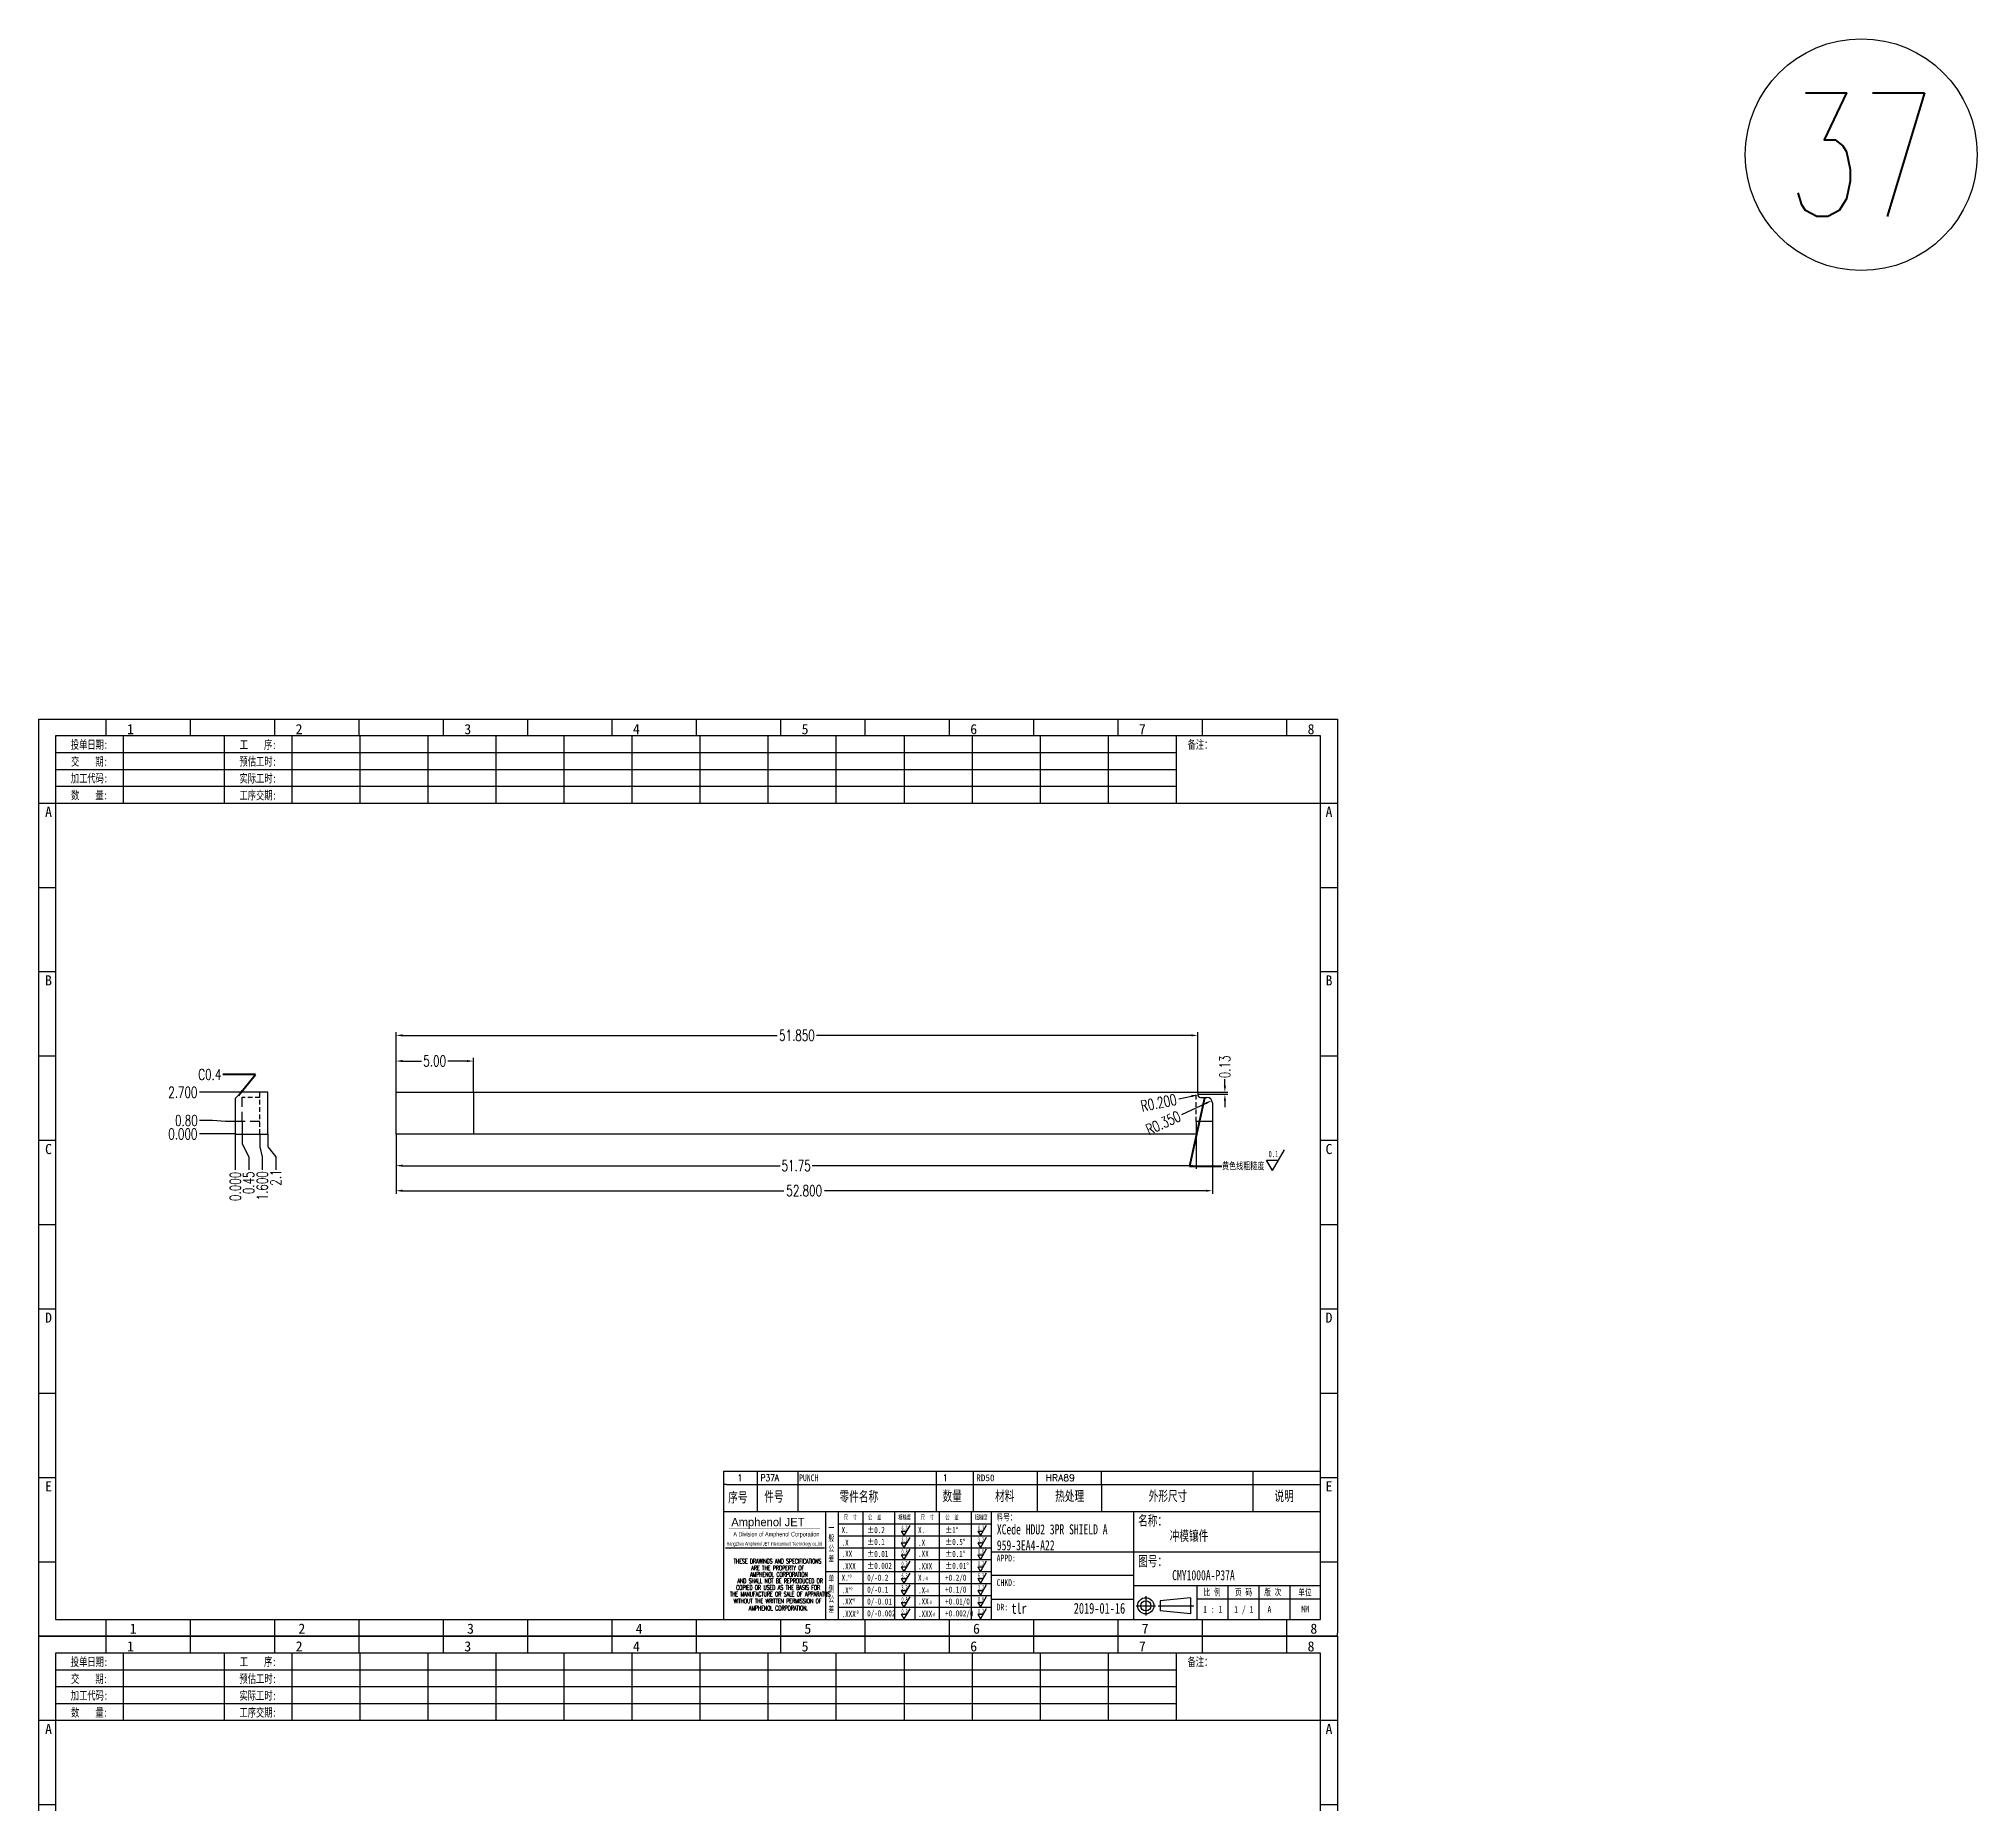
# Model space of a CAD drawing. Header units: millimetres. Extents: x -2852 to 5627, y -2271 to 1849.
# Drawn here: x -622.1 to -496.8, y 99.6 to 213.8 of the extents above; entities that cross this region are included whole.
import ezdxf
from ezdxf.enums import TextEntityAlignment as Align

# ---------------------------------------------------------------- set-up
doc = ezdxf.new("R2010")
doc.units = ezdxf.units.MM
doc.header["$PDSIZE"] = 3
doc.linetypes.add('DASHED', pattern=[19.05, 12.7, -6.35])
doc.linetypes.add('DASHED2', pattern=[9.525, 6.35, -3.175])
for name, color, linetype in [('1', 7, 'Continuous'), ('11', 4, 'DASHED2'), ('41', 1, 'Continuous'), ('66', 1, 'Continuous')]:
    doc.layers.add(name, color=color, linetype=linetype)
doc.styles.add('CH', font='仿宋_GB2312_0.ttf')
doc.styles.add('jet01', font='simplex.shx', dxfattribs={"width": 0.7, "bigfont": 'hztxt.shx'})
doc.styles.add('jet02', font='simplex.shx', dxfattribs={"width": 0.7})
doc.styles.add('SIMPLEX', font='SIMPLEX')
doc.styles.get("Standard").update_dxf_attribs({"font": '仿宋_GB2312_0.ttf', "width": 0.7})
doc.styles.add('TEXTSTYLE_1', font='TRIUMB.TTF')
doc.styles.add('TEXTSTYLE_2', font='TRIUM.TTF')
doc.styles.add('tk', font='', dxfattribs={"width": 0.7})
doc.styles.add('tk 2', font='仿宋_GB2312_0.ttf', dxfattribs={"width": 0.65})
doc.styles.add('tk 4', font='simplex.shx', dxfattribs={"width": 0.65, "bigfont": 'bigfont.shx'})
doc.styles.get('tk').set_extended_font_data('NSimSun')
doc.dimstyles.new('jet02', dxfattribs={"dimtxt": 3.5, "dimasz": 2.1, "dimexe": 1, "dimexo": 0, "dimgap": 0.5, "dimtad": 0, "dimtoh": 1, "dimdec": 3, "dimzin": 9, "dimdsep": 46, "dimtxsty": 'jet02', "dimcen": 0, "dimclrt": 256, "dimazin": 2, "dimtfac": 1, "dimtdec": 3, "dimtofl": 0, "dimtmove": 0, "dimatfit": 1, "dimfxl": 0, "dimarcsym": 0})

# ---------------------------------------------------------------- blocks, each defined once
blk = doc.blocks.new('A3-N')
at = {"layer": '1', "color": 1}
for p, q in [((0, 0), (0, 296.73)), ((0, 296.73), (420, 296.73)), ((21.82, 291.27), (21.82, 296.73)), ((49.09, 291.27), (49.09, 296.73)), ((76.36, 291.27), (76.36, 296.73)), ((103.64, 291.27), (103.64, 296.73)), ((103.64, 291.27), (103.64, 296.73)), ((103.64, 291.27), (103.64, 296.73)), ((130.91, 291.27), (130.91, 296.73)), ((158.18, 291.27), (158.18, 296.73)), ((185.45, 291.27), (185.45, 296.73)), ((212.73, 291.27), (212.73, 296.73)), ((240, 291.27), (240, 296.73)), ((267.27, 291.27), (267.27, 296.73)), ((294.55, 291.27), (294.55, 296.73)), ((321.82, 291.27), (321.82, 296.73)), ((349.09, 291.27), (349.09, 296.73)), ((376.36, 291.27), (376.36, 296.73)), ((403.64, 291.27), (403.64, 296.73)), ((420, 296.73), (420, 1)), ((5.45, 269.45), (0, 269.45)), ((420, 269.45), (414.55, 269.45)), ((5.45, 242.18), (0, 242.18)), ((420, 242.18), (414.55, 242.18)), ((5.45, 214.91), (0, 214.91)), ((420, 214.91), (414.55, 214.91)), ((5.45, 187.64), (0, 187.64)), ((420, 187.64), (414.55, 187.64)), ((5.45, 160.36), (0, 160.36)), ((420, 160.36), (414.55, 160.36)), ((5.45, 133.09), (0, 133.09)), ((420, 133.09), (414.55, 133.09)), ((5.45, 105.82), (0, 105.82)), ((420, 105.82), (414.55, 105.82)), ((5.45, 78.55), (0, 78.55)), ((420, 78.55), (414.55, 78.55)), ((5.45, 51.27), (0, 51.27)), ((420, 51.27), (414.55, 51.27)), ((222.45, 49.09), (221.45, 49.09)), ((221.45, 49.09), (221.45, 40.36)), ((222.45, 49.09), (414.55, 49.09)), ((232.36, 49.09), (232.36, 40.36)), ((245.45, 49.09), (245.45, 40.36)), ((290.18, 49.09), (290.18, 40.36)), ((302.18, 49.09), (302.18, 40.36)), ((322.91, 49.09), (322.91, 40.36)), ((343.64, 49.09), (343.64, 40.36)), ((392.73, 40.36), (392.73, 49.09)), ((258.55, 40.36), (258.55, 5.44)), ((266.45, 40.36), (266.45, 5.44)), ((276.78, 40.36), (276.78, 5.45)), ((291.18, 40.36), (291.18, 5.45)), ((301.51, 40.37), (301.51, 5.46)), ((308.01, 40.36), (308.01, 5.45)), ((354.09, 40.36), (354.09, 5.45)), ((308.01, 32.39), (258.55, 32.39)), ((308.01, 28.54), (258.55, 28.54)), ((414.55, 27.27), (308.01, 27.27)), ((5.45, 24), (0, 24)), ((308.01, 24.69), (258.55, 24.69)), ((354.09, 19.63), (308.01, 19.63)), ((420, 24), (414.55, 24)), ((308.01, 16.99), (258.55, 16.99)), ((308.01, 13.14), (258.55, 13.14)), ((414.55, 16.36), (354.09, 16.36)), ((374.55, 16.36), (374.55, 5.45)), ((384.55, 16.36), (384.55, 5.45)), ((394.55, 16.36), (394.55, 5.45)), ((404.55, 16.36), (404.55, 5.45)), ((308.01, 9.29), (258.55, 9.29)), ((308.01, 11.99), (354.09, 11.99)), ((372.51, 12.49), (362.69, 11.5)), ((362.69, 11.5), (362.69, 8.23)), ((372.51, 7.25), (362.69, 8.23)), ((372.51, 12.49), (372.51, 7.25)), ((414.55, 12), (374.55, 12)), ((1, 0), (0, 0)), ((420, 0), (1, 0)), ((21.82, 0), (21.82, 5.45)), ((49.09, 0), (49.09, 5.45)), ((76.36, 0), (76.36, 5.45)), ((103.64, 0), (103.64, 5.45)), ((130.91, 0), (130.91, 5.45)), ((158.18, 0), (158.18, 5.45)), ((185.45, 0), (185.45, 5.45)), ((212.73, 0), (212.73, 5.45)), ((240, 0), (240, 5.45)), ((267.27, 0), (267.27, 5.45)), ((294.55, 0), (294.55, 5.45)), ((321.82, 0), (321.82, 5.45)), ((349.09, 0), (349.09, 5.45)), ((376.36, 0), (376.36, 5.45)), ((403.64, 0), (403.64, 5.45)), ((420, 0), (420, 1))]:
    blk.add_line(p, q, dxfattribs=at)
at = {"layer": '1'}
for p, q in [((414.55, 278.18), (414.55, 284.73)), ((221.45, 40.36), (221.45, 5.45)), ((221.45, 40.36), (414.55, 40.36)), ((221.45, 40.36), (414.55, 40.36)), ((254.41, 40.36), (254.41, 5.45)), ((283.28, 40.36), (283.28, 5.45)), ((308.01, 36.24), (258.55, 36.24)), ((222.08, 28.67), (254.12, 28.67)), ((308.01, 20.84), (254.41, 20.84))]:
    blk.add_line(p, q, dxfattribs=at)
at = {"layer": '1', "color": 1, "ltscale": 0.05}
for p, q in [((278.93, 34.04), (279.79, 32.56)), ((278.93, 34.04), (280.65, 34.04)), ((281.68, 35.84), (279.79, 32.56)), ((281.68, 31.99), (279.79, 28.71)), ((303.66, 34.05), (304.52, 32.56)), ((303.66, 34.05), (305.38, 34.05)), ((306.41, 35.84), (304.52, 32.56)), ((306.41, 31.99), (304.52, 28.71)), ((278.93, 30.19), (279.79, 28.71)), ((278.93, 30.19), (280.65, 30.19)), ((278.93, 26.34), (279.79, 24.86)), ((278.93, 26.34), (280.65, 26.34)), ((281.68, 28.14), (279.79, 24.86)), ((303.66, 30.2), (305.38, 30.2)), ((303.66, 30.2), (304.52, 28.71)), ((303.66, 26.35), (304.52, 24.86)), ((303.66, 26.35), (305.38, 26.35)), ((306.41, 28.14), (304.52, 24.86)), ((278.93, 22.49), (280.65, 22.49)), ((278.93, 22.49), (279.79, 21.01)), ((281.68, 24.29), (279.79, 21.01)), ((281.68, 20.45), (279.79, 17.17)), ((303.66, 22.5), (305.38, 22.5)), ((303.66, 22.5), (304.52, 21.01)), ((306.41, 24.29), (304.52, 21.01)), ((306.41, 20.46), (304.52, 17.18)), ((278.93, 18.66), (279.79, 17.17)), ((278.93, 18.66), (280.65, 18.66)), ((278.93, 14.81), (280.65, 14.81)), ((278.93, 14.81), (279.79, 13.32)), ((281.68, 16.6), (279.79, 13.32)), ((281.68, 12.75), (279.79, 9.47)), ((303.66, 18.66), (304.52, 17.18)), ((303.66, 18.66), (305.38, 18.66)), ((303.66, 14.81), (305.38, 14.81)), ((303.66, 14.81), (304.52, 13.33)), ((306.41, 16.61), (304.52, 13.33)), ((306.41, 12.76), (304.52, 9.48)), ((278.93, 10.96), (279.79, 9.47)), ((278.93, 10.96), (280.65, 10.96)), ((278.93, 7.11), (279.79, 5.62)), ((278.93, 7.11), (280.65, 7.11)), ((281.68, 8.9), (279.79, 5.62)), ((303.66, 10.96), (304.52, 9.48)), ((303.66, 10.96), (305.38, 10.96)), ((303.66, 7.11), (305.38, 7.11)), ((303.66, 7.11), (304.52, 5.63)), ((306.41, 8.91), (304.52, 5.63))]:
    blk.add_line(p, q, dxfattribs=at)
at = {"layer": '1', "color": 1, "ltscale": 0.1}
for p, q in [((358.01, 13.02), (358.01, 6.71)), ((354.86, 9.87), (361.17, 9.87)), ((362.03, 9.87), (373.54, 9.87))]:
    blk.add_line(p, q, dxfattribs=at)
at = {"layer": '1'}
blk.add_lwpolyline([(221.45, 5.45), (414.55, 5.45), (414.55, 291.27), (5.45, 291.27), (5.45, 5.45), (414.55, 5.45)], dxfattribs=at)
at = {"layer": '1', "color": 7, "linetype": 'Continuous', "const_width": 0.123}
blk.add_lwpolyline([(223.11, 34.74), (252.6, 34.76)], dxfattribs=at)
at = {"layer": '1', "color": 1}
for radius in [2.62, 1.64]:
    blk.add_circle((358.01, 9.87), radius, dxfattribs=at)
at = {"layer": '41'}
for p, q in [((27.27, 291.27), (27.27, 269.45)), ((60, 291.27), (60, 269.45)), ((81.82, 291.27), (81.82, 269.45)), ((103.82, 291.27), (103.82, 269.45)), ((125.82, 291.27), (125.82, 269.45)), ((147.82, 291.27), (147.82, 269.45)), ((169.82, 291.27), (169.82, 269.45)), ((191.82, 291.27), (191.82, 269.45)), ((213.82, 291.27), (213.82, 269.45)), ((235.82, 291.27), (235.82, 269.45)), ((257.82, 291.27), (257.82, 269.45)), ((279.82, 291.27), (279.82, 269.45)), ((301.82, 291.27), (301.82, 269.45)), ((323.82, 291.27), (323.82, 269.45)), ((345.82, 291.27), (345.82, 269.45)), ((367.82, 291.27), (367.82, 269.45)), ((367.82, 285.82), (5.45, 285.82)), ((367.82, 280.36), (5.45, 280.36)), ((367.82, 274.91), (5.45, 274.91)), ((414.55, 269.45), (5.45, 269.45))]:
    blk.add_line(p, q, dxfattribs=at)
at = {"layer": '1', "color": 1}
for s, p in [('1', (29.64, 295.11)), ('2', (84.18, 295.11)), ('3', (138.73, 295.11)), ('4', (193.27, 295.11)), ('5', (247.82, 295.11)), ('6', (302.36, 295.11)), ('7', (356.91, 295.11)), ('8', (411.45, 295.11)), ('1', (30.53, 4.11)), ('2', (85.08, 4.11)), ('3', (139.62, 4.11)), ('4', (194.17, 4.11)), ('5', (248.72, 4.11)), ('6', (303.26, 4.11)), ('7', (357.81, 4.11)), ('8', (412.35, 4.11))]:
    blk.add_text(s, height=3.27, dxfattribs=at).set_placement(p, align=Align.TOP_CENTER)
at = {"layer": '1', "style": 'tk', "width": 0.7}
for s, p in [('投单日期:', (16.36, 288.55)), ('工    序:', (70.91, 288.55)), ('备注：', (375.51, 288.55)), ('交    期:', (16.36, 283.09)), ('预估工时:', (70.91, 283.09)), ('加工代码:', (16.36, 277.64)), ('实际工时:', (70.91, 277.64)), ('数    量:', (16.36, 272.18)), ('工序交期:', (70.91, 272.18))]:
    blk.add_text(s, height=2.727, dxfattribs=at).set_placement(p, align=Align.MIDDLE)
at = {"layer": '1', "color": 1}
for s, p in [('A', (2.04, 268.36)), ('B', (2.04, 213.82)), ('C', (2.04, 159.27)), ('D', (2.04, 104.73)), ('E', (2.04, 50.18))]:
    blk.add_text(s, height=3.27, dxfattribs=at).set_placement(p, align=Align.TOP_LEFT)
for s, p in [('A', (418.37, 268.36)), ('B', (418.37, 213.82)), ('C', (418.37, 159.27)), ('D', (418.37, 104.73)), ('E', (418.37, 50.18))]:
    blk.add_text(s, height=3.27, dxfattribs=at).set_placement(p, align=Align.TOP_RIGHT)
at = {"layer": '1', "color": 1, "style": 'tk 2', "width": 0.7}
for s, height, p in [('序号', 3.273, (222.96, 43.34)), ('件号', 3.273, (234.62, 43.61)), ('零件名称', 3.273, (258.97, 43.61)), ('数量', 3.273, (292.3, 43.78)), ('材料', 3.273, (309.27, 43.78)), ('热处理', 3.273, (328.71, 43.78)), ('外形尺寸', 3.273, (358.94, 43.78)), ('说明', 3.273, (399.61, 43.78)), ('料号：', 2.182, (309.77, 37.46)), ('名称：', 3.273, (355.52, 35.79)), ('图号：', 3.273, (355.52, 22.7)), ('比 例', 2.182, (376.69, 13.18)), ('页 码', 2.182, (386.85, 13.18)), ('版 次', 2.182, (396.31, 13.18)), ('单位', 2.182, (407.35, 13.18))]:
    blk.add_text(s, height=height, dxfattribs=at).set_placement(p)
at = {"layer": '1', "color": 7, "linetype": 'Continuous', "style": 'TEXTSTYLE_1'}
blk.add_text('Amphenol JET', height=2.7, dxfattribs=at).set_placement((223.96, 35.61))
at = {"layer": '1', "color": 7, "linetype": 'Continuous'}
for s, height, style, width, p in [('A Division of Amphenol Corporation', 1.5, 'TEXTSTYLE_2', 0.7, (224.64, 32.29)), ('HangZhou Amphenol JET Interconnect Technology co.,ltd ', 1.2, 'TEXTSTYLE_2', 0.6, (222.47, 29.36)), ('THESE DRAWINGS AND SPECIFICATIONS', 1.5, 'tk 4', 0.6, (224.73, 23.52)), ('AMPHENOL CORPORATION', 1.5, 'tk 4', 0.6, (230.04, 19.27)), ('ARE THE PROPERTY OF', 1.5, 'tk 4', 0.6, (230.45, 21.35)), ('THE MANUFACTURE OR SALE OF APPARATUS', 1.5, 'tk 4', 0.6, (223.5, 12.92)), ('COPIED OR USED AS THE BASIS FOR', 1.5, 'tk 4', 0.6, (225.54, 15.02)), ('AND SHALL NOT BE REPRODUCED OR', 1.5, 'tk 4', 0.6, (225.95, 17.17)), ('WITHOUT THE WRITTEN PERMISSION OF', 1.5, 'tk 4', 0.6, (224.73, 10.67)), ('AMPHENOL CORPORATION.', 1.5, 'tk 4', 0.6, (229.63, 8.4))]:
    blk.add_text(s, height=height, dxfattribs=dict(at, style=style, width=width)).set_placement(p)
at = {"layer": '1', "color": 1, "style": 'tk 2', "width": 0.7}
for s, p in [('X.', (259.64, 34.37)), ('%%P0.2', (267.9, 34.37)), ('%%P0.1', (267.9, 30.52)), ('X.', (284.37, 34.37)), ('%%P1%%D', (293.12, 34.37)), ('%%P0.5%%D', (293.12, 30.52)), ('.X', (259.64, 30.28)), ('.XX', (259.64, 26.71)), ('%%P0.01', (267.9, 26.67)), ('.X', (284.37, 30.28)), ('.XX', (284.37, 26.71)), ('%%P0.1%%D', (293.12, 26.67)), ('X.', (259.64, 18.97)), ('.XXX', (259.64, 22.68)), ('0/-0.2', (267.9, 18.97)), ('%%P0.002', (267.9, 22.82)), ('X.', (284.37, 18.97)), ('.XXX', (284.37, 22.68)), ('+0.2/0', (293.12, 18.97)), ('%%P0.01%%D', (293.12, 22.82)), ('.X', (259.64, 14.88)), ('0/-0.1', (267.9, 15.12)), ('.X', (284.37, 14.88)), ('+0.1/0', (293.12, 15.12)), ('.XX', (259.64, 11.31)), ('.XXX', (259.64, 7.28)), ('0/-0.01', (267.9, 11.27)), ('0/-0.002', (267.9, 7.42)), ('.XX', (284.37, 11.31)), ('.XXX', (284.37, 7.28)), ('+0.01/0', (293.12, 11.27)), ('+0.002/0', (293.12, 7.42))]:
    blk.add_text(s, height=2, dxfattribs=at).set_placement(p, align=Align.MIDDLE_LEFT)
at = {"layer": '1', "color": 1, "ltscale": 0.05, "style": 'tk 2', "width": 0.5}
for s, p in [('3.2', (279.01, 30.41)), ('6.3', (279.01, 34.26)), ('3.2', (303.74, 30.42)), ('6.3', (303.74, 34.27)), ('0.8', (279.01, 26.56)), ('0.8', (303.74, 26.57)), ('0.2', (279.01, 22.71)), ('6.3', (279.01, 18.87)), ('0.2', (303.74, 22.72)), ('6.3', (303.74, 18.88)), ('3.2', (279.01, 15.02)), ('0.8', (279.01, 11.17)), ('3.2', (303.74, 15.03)), ('0.8', (303.74, 11.18)), ('0.2', (279.01, 7.32)), ('0.2', (303.74, 7.33))]:
    blk.add_text(s, height=1.6, dxfattribs=at).set_placement(p)
at = {"layer": '1', "style": 'tk 2', "width": 0.7}
for s, p in [('APPD:', (309.77, 24.21)), ('CHKD:', (309.77, 16.27)), ('DR:', (309.77, 8.35))]:
    blk.add_text(s, height=2.182, dxfattribs=at).set_placement(p)
at = {"layer": '1', "color": 7, "style": 'tk 2', "width": 0.7}
blk.add_text('MM', height=2.182, dxfattribs=at).set_placement((408.31, 7.75))
at = {"layer": '1', "color": 1, "ltscale": 0.05, "char_height": 1.5, "width": 6.3627, "attachment_point": 1, "style": 'tk 2'}
for s, insert in [('尺  寸', (260.31, 39.25)), ('公  差', (268.17, 39.25)), ('粗糙度', (277.98, 39.25)), ('尺  寸', (285.2, 39.25)), ('公  差', (293.18, 39.25)), ('粗糙度', (302.71, 39.26))]:
    blk.add_mtext(s, dxfattribs=dict(at, insert=insert))
at = {"layer": '1', "ltscale": 0.05, "char_height": 2, "width": 2.5195, "attachment_point": 1, "style": 'tk 2'}
for s, insert in [('一般公差', (255.39, 36.11)), ('单侧公差', (255.39, 19.71))]:
    blk.add_mtext(s, dxfattribs=dict(at, insert=insert))
at = {"layer": '1', "color": 1, "ltscale": 0.05, "char_height": 1.2, "width": 5.1396, "attachment_point": 1, "line_spacing_factor": 0.8, "style": 'tk 2'}
for s, insert in [('+0', (261.58, 20.13)), ('-0', (286.31, 19.33)), ('+0', (261.88, 16.09)), ('-0', (286.61, 15.29)), ('+0', (262.79, 12.45)), ('+0', (263.87, 8.44)), ('-0', (287.51, 11.65)), ('-0', (288.59, 7.64))]:
    blk.add_mtext(s, dxfattribs=dict(at, insert=insert))
at = {"layer": '1', "style": 'tk 2', "width": 0.7}
for tag, p in [('PATR-NO1', (309.84, 32.96)), ('TITLE', (365.74, 30.9)), ('PATR-NO2', (309.84, 27.81)), ('DWG-NO:', (366.54, 18.14))]:
    blk.add_attdef(tag, p, '', height=3.27, dxfattribs=at)
at = {"layer": '1', "color": 1, "style": 'tk 2', "width": 0.7}
for tag, p in [('DRAW', (314.55, 7.27)), ('DATE', (334.72, 7.32))]:
    blk.add_attdef(tag, p, '', height=3.49, dxfattribs=at)
at = {"layer": '1', "style": 'tk 2', "width": 0.7}
for tag, p in [('SCALE', (376.55, 8.73)), ('SHEET', (386.6, 8.72)), ('REV', (397.38, 8.73))]:
    blk.add_attdef(tag, text='', height=2.18, dxfattribs=at).set_placement(p, align=Align.MIDDLE_LEFT)
blk = doc.blocks.new('FB3')
at = {"layer": '1', "color": 1}
for p, q in [((0, 4.36), (193.09, 4.36)), ((0, 4.36), (0, 0)), ((10.91, 4.36), (10.91, 0)), ((24, 4.36), (24, 0)), ((68.73, 4.36), (68.73, 0)), ((80.73, 4.36), (80.73, 0)), ((101.45, 4.36), (101.45, 0)), ((122.18, 4.36), (122.18, 0)), ((171.27, 0), (171.27, 4.36))]:
    blk.add_line(p, q, dxfattribs=at)
at = {"layer": '1'}
for tag, style, p in [('ITEM', 'SIMPLEX', (4.36, 2.18)), ('PARTNO', 'SIMPLEX', (12, 2.18)), ('QTY', 'SIMPLEX', (74.18, 2.18)), ('MATL', 'CH', (81.72, 2.18)), ('FINISH', 'SIMPLEX', (104.17, 2.18)), ('SPEC', 'SIMPLEX', (130.91, 2.18)), ('REMARK', 'SIMPLEX', (174.06, 2.18))]:
    blk.add_attdef(tag, text='', height=2.18, dxfattribs=dict(at, style=style)).set_placement(p, align=Align.MIDDLE_LEFT)
at = {"layer": '1', "style": 'tk', "width": 0.7}
blk.add_attdef('DIE', text='', height=2.18, dxfattribs=at).set_placement((24.43, 2.18), align=Align.MIDDLE_LEFT)
blk = doc.blocks.new('*D2742')
at = {"layer": '41', "ltscale": 0.05}
blk.add_line((305.78, -2309.46), (303.47, -2309.46), dxfattribs=at)
at = {"layer": 'Defpoints', "color": 0, "ltscale": 0.05}
for p in [(303.47, -2309.46), (305.78, -2309.46), (305.78, -2309.46)]:
    blk.add_point(p, dxfattribs=at)
at = {"layer": '41', "ltscale": 0.05, "insert": (302.39, -2309.46), "char_height": 0.7, "attachment_point": 5, "style": 'jet02'}
blk.add_mtext('0.000', dxfattribs=at)
blk = doc.blocks.new('*D2743')
at = {"layer": '41', "ltscale": 0.05}
for p, q in [((304.31, -2308.59), (303.47, -2308.59)), ((305.15, -2308.66), (304.31, -2308.59)), ((306.23, -2308.66), (305.15, -2308.66))]:
    blk.add_line(p, q, dxfattribs=at)
at = {"layer": 'Defpoints', "color": 0, "ltscale": 0.05}
for p in [(303.47, -2308.59), (305.78, -2309.46), (306.23, -2308.66)]:
    blk.add_point(p, dxfattribs=at)
at = {"layer": '41', "ltscale": 0.05, "insert": (302.62, -2308.59), "char_height": 0.7, "attachment_point": 5, "style": 'jet02'}
blk.add_mtext('0.80', dxfattribs=at)
blk = doc.blocks.new('*D2744')
at = {"layer": '41', "ltscale": 0.05}
blk.add_line((306.18, -2306.76), (303.47, -2306.76), dxfattribs=at)
at = {"layer": 'Defpoints', "color": 0, "ltscale": 0.05}
for p in [(303.47, -2306.76), (306.18, -2306.76), (305.78, -2309.46)]:
    blk.add_point(p, dxfattribs=at)
at = {"layer": '41', "ltscale": 0.05, "insert": (302.39, -2306.76), "char_height": 0.7, "attachment_point": 5, "style": 'jet02'}
blk.add_mtext('2.700', dxfattribs=at)
blk = doc.blocks.new('*D2745')
at = {"layer": '41', "ltscale": 0.05}
blk.add_line((305.78, -2309.46), (305.78, -2311.77), dxfattribs=at)
at = {"layer": 'Defpoints', "color": 0, "ltscale": 0.05}
for p in [(305.78, -2309.46), (305.78, -2309.46), (305.78, -2311.77)]:
    blk.add_point(p, dxfattribs=at)
at = {"layer": '41', "ltscale": 0.05, "insert": (305.78, -2312.85), "char_height": 0.7, "attachment_point": 5, "rotation": 90, "style": 'jet02'}
blk.add_mtext('0.000', dxfattribs=at)
blk = doc.blocks.new('*D2746')
at = {"layer": '41', "ltscale": 0.05}
for p, q in [((306.23, -2308.66), (306.23, -2310.09)), ((306.23, -2310.09), (306.65, -2310.93)), ((306.65, -2310.93), (306.65, -2311.77))]:
    blk.add_line(p, q, dxfattribs=at)
at = {"layer": 'Defpoints', "color": 0, "ltscale": 0.05}
for p in [(305.78, -2309.46), (306.23, -2308.66), (306.65, -2311.77)]:
    blk.add_point(p, dxfattribs=at)
at = {"layer": '41', "ltscale": 0.05, "insert": (306.65, -2312.62), "char_height": 0.7, "attachment_point": 5, "rotation": 90, "style": 'jet02'}
blk.add_mtext('0.45', dxfattribs=at)
blk = doc.blocks.new('*D2747')
at = {"layer": '41', "ltscale": 0.05}
for p, q in [((307.38, -2309.46), (307.38, -2310.3)), ((307.38, -2310.3), (307.53, -2310.93)), ((307.53, -2310.93), (307.53, -2311.77))]:
    blk.add_line(p, q, dxfattribs=at)
at = {"layer": 'Defpoints', "color": 0, "ltscale": 0.05}
for p in [(305.78, -2309.46), (307.38, -2309.46), (307.53, -2311.77)]:
    blk.add_point(p, dxfattribs=at)
at = {"layer": '41', "ltscale": 0.05, "insert": (307.53, -2312.81), "char_height": 0.7, "attachment_point": 5, "rotation": 90, "style": 'jet02'}
blk.add_mtext('1.600', dxfattribs=at)
blk = doc.blocks.new('*D2748')
at = {"layer": '41', "ltscale": 0.05}
for p, q in [((307.88, -2309.46), (307.88, -2310.3)), ((307.88, -2310.3), (308.4, -2310.93)), ((308.4, -2310.93), (308.4, -2311.77))]:
    blk.add_line(p, q, dxfattribs=at)
at = {"layer": 'Defpoints', "color": 0, "ltscale": 0.05}
for p in [(305.78, -2309.46), (307.88, -2309.46), (308.4, -2311.77)]:
    blk.add_point(p, dxfattribs=at)
at = {"layer": '41', "ltscale": 0.05, "insert": (308.4, -2312.28), "char_height": 0.7, "attachment_point": 5, "rotation": 90, "style": 'jet02'}
blk.add_mtext('2.1', dxfattribs=at)
blk = doc.blocks.new('*D2749')
at = {"layer": '41', "ltscale": 0.05}
for p, q in [((316.18, -2306.76), (316.18, -2304.54)), ((316.6, -2304.74), (317.83, -2304.74)), ((320.76, -2304.74), (319.53, -2304.74)), ((321.18, -2306.76), (321.18, -2304.54))]:
    blk.add_line(p, q, dxfattribs=at)
for points in [[(316.6, -2304.67), (316.6, -2304.81), (316.18, -2304.74)], [(320.76, -2304.67), (320.76, -2304.81), (321.18, -2304.74)]]:
    blk.add_solid(points, dxfattribs=at)
at = {"layer": 'Defpoints', "color": 0, "ltscale": 0.05}
for p in [(316.18, -2304.74), (316.18, -2306.76), (321.18, -2306.76)]:
    blk.add_point(p, dxfattribs=at)
at = {"layer": '41', "ltscale": 0.05, "insert": (318.68, -2304.74), "char_height": 0.7, "attachment_point": 5, "style": 'jet02'}
blk.add_mtext('5.00', dxfattribs=at)
blk = doc.blocks.new('*D2750')
at = {"layer": '41', "ltscale": 0.05}
for p, q in [((316.18, -2306.76), (316.18, -2302.88)), ((316.6, -2303.08), (340.84, -2303.08)), ((367.61, -2303.08), (343.37, -2303.08)), ((368.03, -2306.76), (368.03, -2302.88))]:
    blk.add_line(p, q, dxfattribs=at)
for points in [[(316.6, -2303.01), (316.6, -2303.15), (316.18, -2303.08)], [(367.61, -2303.01), (367.61, -2303.15), (368.03, -2303.08)]]:
    blk.add_solid(points, dxfattribs=at)
at = {"layer": 'Defpoints', "color": 0, "ltscale": 0.05}
for p in [(368.03, -2303.08), (316.18, -2306.76), (368.03, -2306.76)]:
    blk.add_point(p, dxfattribs=at)
at = {"layer": '41', "ltscale": 0.05, "insert": (342.11, -2303.08), "char_height": 0.7, "attachment_point": 5, "style": 'jet02'}
blk.add_mtext('51.850', dxfattribs=at)
blk = doc.blocks.new('*D2751')
at = {"layer": '41', "ltscale": 0.05}
for p, q in [((316.18, -2309.46), (316.18, -2311.71)), ((367.93, -2309.46), (367.93, -2311.71)), ((316.6, -2311.51), (341.02, -2311.51)), ((367.51, -2311.51), (343.09, -2311.51))]:
    blk.add_line(p, q, dxfattribs=at)
for points in [[(316.6, -2311.44), (316.6, -2311.58), (316.18, -2311.51)], [(367.51, -2311.44), (367.51, -2311.58), (367.93, -2311.51)]]:
    blk.add_solid(points, dxfattribs=at)
at = {"layer": 'Defpoints', "color": 0, "ltscale": 0.05}
for p in [(316.18, -2309.46), (367.93, -2309.46), (316.18, -2311.51)]:
    blk.add_point(p, dxfattribs=at)
at = {"layer": '41', "ltscale": 0.05, "insert": (342.06, -2311.51), "char_height": 0.7, "attachment_point": 5, "style": 'jet02'}
blk.add_mtext('51.75', dxfattribs=at)
blk = doc.blocks.new('*D2752')
at = {"layer": '41', "ltscale": 0.05}
for p, q in [((316.18, -2309.46), (316.18, -2313.33)), ((368.98, -2308.66), (368.98, -2313.33)), ((316.6, -2313.13), (341.27, -2313.13)), ((368.56, -2313.13), (343.89, -2313.13))]:
    blk.add_line(p, q, dxfattribs=at)
for points in [[(316.6, -2313.06), (316.6, -2313.2), (316.18, -2313.13)], [(368.56, -2313.06), (368.56, -2313.2), (368.98, -2313.13)]]:
    blk.add_solid(points, dxfattribs=at)
at = {"layer": 'Defpoints', "color": 0, "ltscale": 0.05}
for p in [(316.18, -2309.46), (368.98, -2308.66), (316.18, -2313.13)]:
    blk.add_point(p, dxfattribs=at)
at = {"layer": '41', "ltscale": 0.05, "insert": (342.58, -2313.13), "char_height": 0.7, "attachment_point": 5, "style": 'jet02'}
blk.add_mtext('52.800', dxfattribs=at)
blk = doc.blocks.new('*D2753')
at = {"layer": '41', "ltscale": 0.05}
for p, q in [((368.03, -2306.76), (369.99, -2306.76)), ((368.03, -2306.89), (369.99, -2306.89)), ((369.79, -2306.34), (369.79, -2305.92)), ((369.79, -2307.31), (369.79, -2307.73))]:
    blk.add_line(p, q, dxfattribs=at)
for points in [[(369.72, -2306.34), (369.86, -2306.34), (369.79, -2306.76)], [(369.72, -2307.31), (369.86, -2307.31), (369.79, -2306.89)]]:
    blk.add_solid(points, dxfattribs=at)
at = {"layer": 'Defpoints', "color": 0, "ltscale": 0.05}
for p in [(368.03, -2306.76), (368.03, -2306.89), (369.79, -2306.76)]:
    blk.add_point(p, dxfattribs=at)
at = {"layer": '41', "ltscale": 0.05, "insert": (369.79, -2305.12), "char_height": 0.7, "attachment_point": 5, "rotation": 90, "style": 'jet02'}
blk.add_mtext('0.13', dxfattribs=at)
blk = doc.blocks.new('*D2754')
at = {"layer": '41', "ltscale": 0.05}
blk.add_line((366.81, -2307.18), (367.62, -2307.01), dxfattribs=at)
blk.add_solid([(367.61, -2306.94), (367.64, -2307.08), (368.03, -2306.93)], dxfattribs=at)
at = {"layer": 'Defpoints', "color": 0, "ltscale": 0.05}
for p in [(368.03, -2306.93), (368.23, -2306.89)]:
    blk.add_point(p, dxfattribs=at)
at = {"layer": '41', "ltscale": 0.05, "insert": (365.51, -2307.44), "char_height": 0.7, "attachment_point": 5, "rotation": 11.4014, "style": 'jet02'}
blk.add_mtext('R0.200', dxfattribs=at)
blk = doc.blocks.new('*D2755')
at = {"layer": '41', "ltscale": 0.05}
blk.add_line((367, -2308.19), (368.57, -2307.47), dxfattribs=at)
blk.add_solid([(368.54, -2307.41), (368.6, -2307.53), (368.95, -2307.29)], dxfattribs=at)
at = {"layer": 'Defpoints', "color": 0, "ltscale": 0.05}
for p in [(368.63, -2307.44), (368.95, -2307.29)]:
    blk.add_point(p, dxfattribs=at)
at = {"layer": '41', "ltscale": 0.05, "insert": (365.8, -2308.74), "char_height": 0.7, "attachment_point": 5, "rotation": 24.5978, "style": 'jet02'}
blk.add_mtext('R0.350', dxfattribs=at)

msp = doc.modelspace()

# ---------------------------------------------------------------- linework, layer by layer
at = {"layer": '1', "ltscale": 0.05}
for p, q in [((-609.0286, 145.6673), (-609.4286, 145.2673)), ((-607.3286, 145.6673), (-609.0286, 145.6673)), ((-607.3286, 142.9673), (-607.3286, 145.6673)), ((-599.0269, 142.9673), (-599.0269, 145.6673)), ((-599.0269, 145.6673), (-547.1769, 145.6673)), ((-594.0269, 145.6673), (-594.0269, 142.9673)), ((-609.4286, 145.2673), (-609.4286, 142.9673)), ((-546.2269, 144.9894), (-546.2269, 143.7673)), ((-609.4286, 142.9673), (-607.3286, 142.9673)), ((-547.2769, 142.9673), (-599.0269, 142.9673)), ((-547.2769, 143.7673), (-547.2769, 142.9673)), ((-546.2269, 143.7673), (-547.2769, 143.7673))]:
    msp.add_line(p, q, dxfattribs=at)
at = {"layer": '1', "color": 2, "ltscale": 0.05}
for p, q in [((-547.1769, 145.6673), (-547.1769, 145.5394)), ((-546.9769, 145.3394), (-546.5769, 145.3394))]:
    msp.add_line(p, q, dxfattribs=at)
for centre, radius, start, end in [((-546.9769, 145.5394), 0.2, 180, 270), ((-546.5769, 144.9894), 0.35, 0, 90)]:
    msp.add_arc(centre, radius, start, end, dxfattribs=at)
at = {"layer": '11', "ltscale": 0.05}
for p, q in [((-607.8286, 142.9673), (-607.8286, 145.6673)), ((-547.2769, 143.7673), (-547.2769, 145.6673)), ((-607.8286, 145.3394), (-608.9786, 145.3394))]:
    msp.add_line(p, q, dxfattribs=at)
at = {"layer": '11', "linetype": 'DASHED', "ltscale": 0.05}
msp.add_lwpolyline([(-607.8286, 143.7673), (-608.9786, 143.7673), (-608.9786, 145.6673)], dxfattribs=at)
at = {"layer": '41', "color": 2, "ltscale": 0.05}
for p, q in [((-542.3384, 140.6055), (-541.5686, 141.9388)), ((-542.3384, 140.6055), (-542.7233, 141.2721)), ((-542.7233, 141.2721), (-541.9535, 141.2721))]:
    msp.add_line(p, q, dxfattribs=at)
at = {"layer": '66', "ltscale": 0.05}
msp.add_circle((-504.2562, 206.3338), 7.5, dxfattribs=at)

# ---------------------------------------------------------------- block references
at = {"layer": '1', "ltscale": 0.05, "xscale": 0.2000000000000455, "yscale": 0.2000000000000455, "zscale": 0.2000000000000455}
for p, values in [((-622.1366, 110.4692), {'DWG-NO:': 'CMY1000A-P37A', 'TITLE': '冲模镶件', 'REV': 'A', 'SHEET': '1 / 1', 'DRAW': 'tlr', 'DATE': '2019-01-16', 'PATR-NO1': 'XCede HDU2 3PR SHIELD A', 'PATR-NO2': '959-3EA4-A22', 'SCALE': '1 : 1'}), ((-622.1366, 51.1237), {'DWG-NO:': 'CMY1000A-P37B', 'TITLE': '冲模镶件', 'REV': 'A', 'SHEET': '1 / 1', 'DRAW': 'tlr', 'DATE': '2019-01-16', 'PATR-NO1': 'XCede HDU2 3PR SHIELD A', 'PATR-NO2': '959-3EA4-A22', 'SCALE': '1 : 1'})]:
    msp.add_blockref('A3-N', p, dxfattribs=at).add_auto_attribs(values)
at = {"layer": '1', "ltscale": 0.05}
ref = msp.add_blockref('FB3', (-577.8457, 120.2874), dxfattribs=dict(at, xscale=0.2000000000000455, yscale=0.2000000000000455, zscale=0.2000000000000455))
ref.add_attrib('PARTNO', 'P37A', dxfattribs={"height": 0.43636, "style": 'SIMPLEX', "width": 0.8}).set_placement((-575.4457, 120.7237), align=Align.MIDDLE_LEFT)
ref.add_attrib('ITEM', '1', dxfattribs={"height": 0.4364, "style": 'SIMPLEX'}).set_placement((-576.973, 120.7237), align=Align.MIDDLE_LEFT)
ref.add_attrib('DIE', 'PUNCH', dxfattribs={"height": 0.43636, "style": 'tk', "width": 0.7}).set_placement((-572.9597, 120.7237), align=Align.MIDDLE_LEFT)
ref.add_attrib('QTY', '1', dxfattribs={"height": 0.4364, "style": 'SIMPLEX'}).set_placement((-563.6858, 120.7237), align=Align.MIDDLE_LEFT)
ref.add_attrib('MATL', 'RD50', dxfattribs={"height": 0.43636, "style": 'CH'}).set_placement((-561.5025, 120.7237), align=Align.MIDDLE_LEFT)
ref.add_attrib('FINISH', 'HRA89', dxfattribs={"height": 0.43636, "style": 'SIMPLEX'}).set_placement((-557.0111, 120.7237), align=Align.MIDDLE_LEFT)

# ---------------------------------------------------------------- texts
at = {"layer": '41', "color": 2, "ltscale": 0.05, "style": 'tk 2', "width": 0.65}
msp.add_text('0.1', height=0.4, dxfattribs=at).set_placement((-542.5948, 141.4719))
at = {"layer": '41', "ltscale": 0.05, "insert": (-610.3272, 146.8183), "char_height": 0.7, "attachment_point": 6, "style": 'jet02'}
msp.add_mtext('C0.4', dxfattribs=at)
at = {"layer": '41', "color": 2, "ltscale": 0.05, "insert": (-545.6058, 140.8801), "char_height": 0.466667, "attachment_point": 4, "style": 'jet02'}
msp.add_mtext('{\\fSimSun|b0|i0|c134|p54;黄色线粗糙度}', dxfattribs=at)
at = {"layer": '66', "ltscale": 0.05, "style": 'jet01', "width": 0.7}
msp.add_text('37', height=8, dxfattribs=at).set_placement((-504.2562, 206.3338), align=Align.MIDDLE)

# ---------------------------------------------------------------- dimensions: what is measured, and where the dimension line sits
at = {"layer": '41', "ltscale": 0.05}
for base, p1, p2, override, picture, middle in [((-547.1769, 149.3533), (-599.0269, 145.6673), (-547.1769, 145.6673), {"dimscale": 0.2, "dimtoh": 0, "dimzin": 1, "dimclrd": 256, "dimclre": 256, "dimadec": 3, "dimazin": 0, "dimatfit": 3, "dimlwd": 65535, "dimlwe": 65535}, '*D2750', (-573.1019, 149.3533)), ((-599.0269, 147.6866), (-594.0269, 145.6673), (-599.0269, 145.6673), {"dimscale": 0.2, "dimtoh": 0, "dimdec": 2, "dimzin": 1, "dimclrd": 256, "dimclre": 256, "dimazin": 0, "dimatfit": 3, "dimlwd": 65535, "dimlwe": 65535}, '*D2749', (-596.5269, 147.6866)), ((-599.0269, 139.3012), (-546.2269, 143.7673), (-599.0269, 142.9673), {"dimscale": 0.2, "dimtoh": 0, "dimzin": 1, "dimclrd": 256, "dimclre": 256, "dimadec": 3, "dimazin": 0, "dimatfit": 3, "dimlwd": 65535, "dimlwe": 65535}, '*D2752', (-572.6269, 139.3012)), ((-599.0269, 140.9225), (-547.2769, 142.9673), (-599.0269, 142.9673), {"dimscale": 0.2, "dimtoh": 0, "dimdec": 2, "dimzin": 1, "dimclrd": 256, "dimclre": 256, "dimazin": 0, "dimatfit": 3, "dimlwd": 65535, "dimlwe": 65535}, '*D2751', (-573.1519, 140.9225))]:
    dim = msp.add_linear_dim(base=base, p1=p1, p2=p2, dimstyle='jet02', override=override, dxfattribs=at)
    dim.commit()
    dim.dimension.update_dxf_attribs({"geometry": picture, "text_midpoint": middle, "insert": (-915.2077, 2452.4298)})
dim = msp.add_linear_dim(base=(-545.4181, 145.6673), p1=(-547.1769, 145.5394), p2=(-547.1769, 145.6673), angle=90, dimstyle='jet02', override={"dimscale": 0.2, "dimtoh": 0, "dimdec": 2, "dimzin": 1, "dimclrd": 256, "dimclre": 256, "dimazin": 0, "dimatfit": 3, "dimlwd": 65535, "dimlwe": 65535}, dxfattribs=at)
dim.commit()
dim.dimension.update_dxf_attribs({"geometry": '*D2753', "text_midpoint": (-545.4181, 147.3073), "insert": (-915.2077, 2452.4298)})
for feature_location, offset, dtype, origin, override, picture, middle, set_off in [((-609.0286, 145.6673), (-2.7101, 0), 0, (-609.4286, 142.9673), {"dimscale": 0.2, "dimtoh": 0, "dimzin": 1, "dimclrd": 256, "dimclre": 256, "dimadec": 3, "dimazin": 0, "dimatfit": 3, "dimlwd": 65535, "dimlwe": 65535}, '*D2744', (-612.8187, 145.6673), (-915.2077, 2452.4298)), ((-608.9786, 143.7673), (-2.7601, 0.075), 0, (-609.4286, 142.9673), {"dimscale": 0.2, "dimtoh": 0, "dimdec": 2, "dimzin": 1, "dimclrd": 256, "dimclre": 256, "dimazin": 0, "dimatfit": 3, "dimlwd": 65535, "dimlwe": 65535}, '*D2743', (-612.5854, 143.8423), (-915.2077, 2452.4298)), ((-609.428624991, 142.9672999709), (-2.31008672, 0), 0, (-609.428624991, 142.9672999709), {"dimscale": 0.2, "dimtoh": 0, "dimzin": 1, "dimclrd": 256, "dimclre": 256, "dimadec": 3, "dimazin": 0, "dimatfit": 3, "dimlwd": 65535, "dimlwe": 65535}, '*D2742', (-612.8187117111, 142.9672999709), (-915.2077048823, 2452.4298167741)), ((-609.428624991, 142.9672999709), (0, -2.31008672), 1, (-609.428624991, 142.9672999709), {"dimscale": 0.2, "dimtoh": 0, "dimzin": 1, "dimclrd": 256, "dimclre": 256, "dimadec": 3, "dimazin": 0, "dimatfit": 3, "dimlwd": 65535, "dimlwe": 65535}, '*D2745', (-609.428624991, 139.5772132508), (-915.2077048823, 2452.4298167741)), ((-608.9786, 143.7673), (0.425, -3.1101), 1, (-609.4286, 142.9673), {"dimscale": 0.2, "dimtoh": 0, "dimdec": 2, "dimzin": 1, "dimclrd": 256, "dimclre": 256, "dimazin": 0, "dimatfit": 3, "dimlwd": 65535, "dimlwe": 65535}, '*D2746', (-608.5536, 139.8105), (-915.2077, 2452.4298)), ((-607.8286, 142.9673), (0.15, -2.3101), 1, (-609.4286, 142.9673), {"dimscale": 0.2, "dimtoh": 0, "dimzin": 1, "dimclrd": 256, "dimclre": 256, "dimadec": 3, "dimazin": 0, "dimatfit": 3, "dimlwd": 65535, "dimlwe": 65535}, '*D2747', (-607.6786, 139.6239), (-915.2077, 2452.4298)), ((-607.3286, 142.9673), (0.525, -2.3101), 1, (-609.4286, 142.9673), {"dimscale": 0.2, "dimtoh": 0, "dimdec": 1, "dimzin": 1, "dimclrd": 256, "dimclre": 256, "dimadec": 1, "dimazin": 0, "dimatfit": 3, "dimlwd": 65535, "dimlwe": 65535}, '*D2748', (-606.8036, 140.1489), (-915.2077, 2452.4298))]:
    dim = msp.add_ordinate_dim(feature_location=feature_location, offset=offset, dtype=dtype, origin=origin, dimstyle='jet02', override=override, dxfattribs=at)
    dim.commit()
    dim.dimension.update_dxf_attribs({"geometry": picture, "text_midpoint": middle, "insert": set_off})
for center, mpoint, picture, middle in [((-546.9769, 145.5394), (-547.1729, 145.4998), '*D2754', (-549.7012, 144.99)), ((-546.5769, 144.9894), (-546.2586, 145.135), '*D2755', (-549.4121, 143.6914))]:
    dim = msp.add_radius_dim(center=center, mpoint=mpoint, dimstyle='jet02', override={"dimscale": 0.2, "dimtoh": 0, "dimzin": 1, "dimclrd": 256, "dimclre": 256, "dimadec": 3, "dimazin": 0, "dimatfit": 3, "dimlwd": 65535, "dimlwe": 65535}, dxfattribs=at)
    dim.commit()
    dim.dimension.update_dxf_attribs({"geometry": picture, "text_midpoint": middle, "dimtype": 132, "insert": (-915.2077, 2452.4298)})

# ---------------------------------------------------------------- leaders
at = {"layer": '41', "ltscale": 0.05, "annotation_type": 0, "has_hookline": 1, "hookline_direction": 1, "text_width": 1.54}
msp.add_leader([(-609.2286, 145.4673), (-608.1272, 146.8183), (-610.2272, 146.8183)], dimstyle='jet02', override={"dimscale": 0.2, "dimtoh": 0, "dimzin": 1, "dimclrd": 256, "dimclre": 256, "dimadec": 3, "dimazin": 0, "dimatfit": 3, "dimlwd": 65535, "dimlwe": 65535}, dxfattribs=at)
at = {"layer": '41', "color": 2, "ltscale": 0.05, "annotation_type": 0, "has_hookline": 1, "hookline_direction": 0, "text_width": 2.7593}
msp.add_leader([(-546.7464, 145.293), (-547.7058, 140.8801), (-545.6058, 140.8801)], dimstyle='jet02', override={"dimscale": 0.1, "dimexe": 0, "dimgap": 0, "dimtoh": 0, "dimdec": 1, "dimzin": 1, "dimdle": 0.05, "dimclrd": 2, "dimclre": 256, "dimadec": 1, "dimazin": 0, "dimtp": 0.05, "dimtm": 0.05, "dimatfit": 3, "dimtolj": 1, "dimtzin": 0, "dimlwd": 65535}, dxfattribs=at)

doc.saveas('drawing.dxf')
